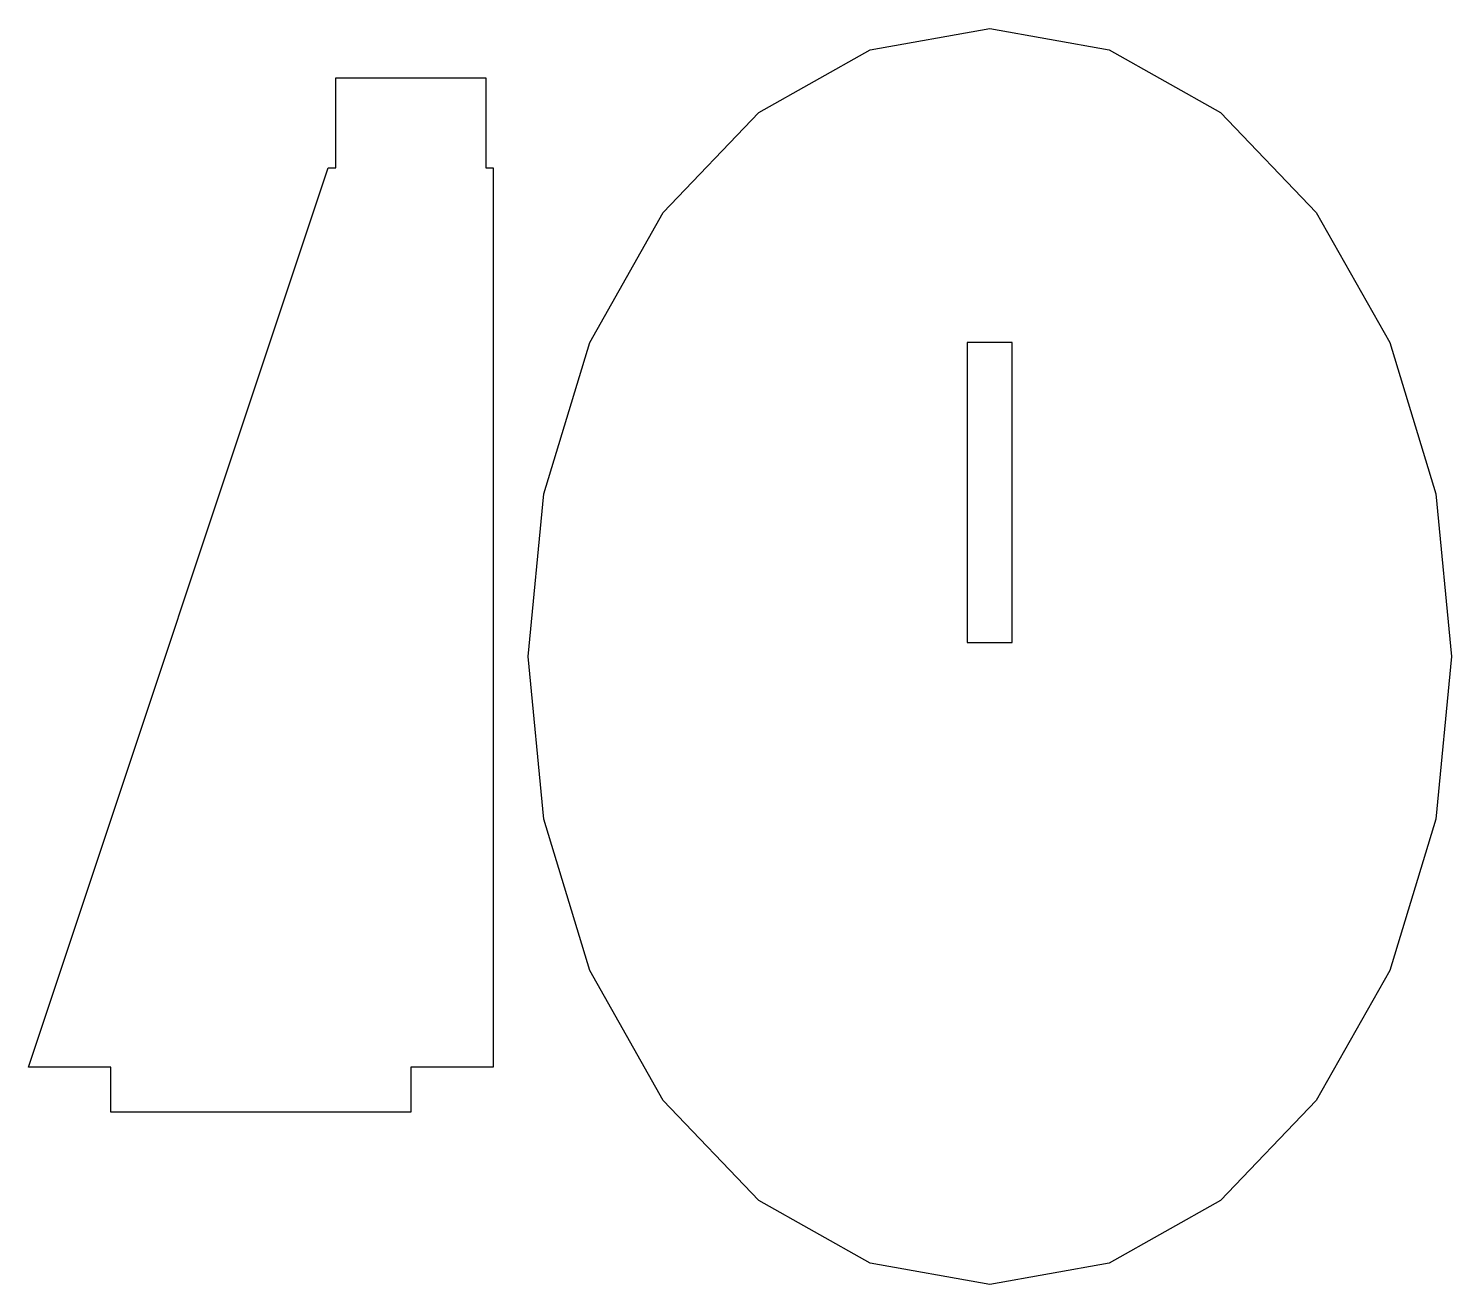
# Model space of a CAD drawing. Header units: metres. Extents: x 296.5 to 391.4, y -67.5 to 16.3.
import ezdxf

# ---------------------------------------------------------------- set-up
doc = ezdxf.new("R2010")
doc.units = ezdxf.units.M

msp = doc.modelspace()

# ---------------------------------------------------------------- linework, layer by layer
at = {"layer": 'Layer0'}
for points in [[(368.582, -66.05, 0), (360.61, -67.478, 0), (352.638, -66.05, 0), (345.21, -61.866, 0), (338.831, -55.209, 0), (333.936, -46.534, 0), (330.86, -36.431, 0), (329.81, -25.59, 0), (330.86, -14.748, 0), (333.936, -4.646, 0), (338.831, 4.03, 0), (345.21, 10.687, 0), (352.638, 14.871, 0), (360.61, 16.298, 0), (368.582, 14.871, 0), (376.01, 10.687, 0), (382.389, 4.03, 0), (387.284, -4.646, 0), (390.361, -14.748, 0), (391.41, -25.59, 0), (390.361, -36.431, 0), (387.284, -46.534, 0), (382.389, -55.209, 0), (376.01, -61.866, 0), (368.582, -66.05, 0)], [(327.489, -52.988, 0), (321.989, -52.988, 0), (321.989, -55.988, 0), (301.989, -55.988, 0), (301.989, -52.988, 0), (296.489, -52.988, 0), (316.489, 7.012, 0), (316.989, 7.012, 0), (316.989, 13.012, 0), (326.989, 13.012, 0), (326.989, 7.012, 0), (327.489, 7.012, 0), (327.489, -52.988, 0)], [(359.11, -4.646, 0), (359.11, -24.646, 0), (362.11, -24.646, 0), (362.11, -4.646, 0), (359.11, -4.646, 0)]]:
    msp.add_polyline3d(points, dxfattribs=at)

doc.saveas('drawing.dxf')
